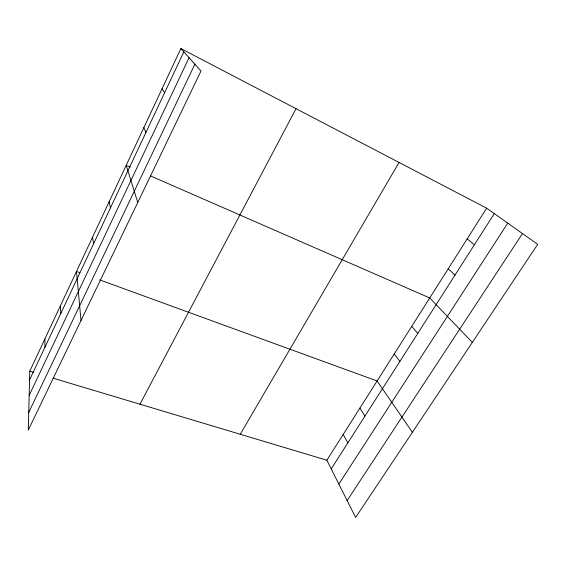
<?xml version="1.0" encoding="UTF-8"?>
<svg xmlns="http://www.w3.org/2000/svg" width="566" height="566" viewBox="0 0 566 566"><rect width="100%" height="100%" fill="white"/><g stroke="black" fill="none" stroke-linecap="round" stroke-linejoin="round"><path stroke-width="0.85" d="M29.779 371.183L28.3 430.082L200.987 71.005L180.879 48.563L29.779 371.183L33.939 372.435M29.559 379.956L183.83 51.853M29.17 395.429L189.065 57.697M28.746 412.437L194.888 64.191M139.958 404.209L296.039 108.679M240.253 434.263L399.037 162.456M326.865 460.229L486.64 208.182L537.7 244.328L355.632 517.437L326.865 460.229L53.084 378.173M331.223 468.896L494.295 213.601M338.85 484.057L507.752 223.131M347.135 500.542L522.482 233.553M79.813 272.649L76.495 271.439L81.002 320.505M99.722 279.908L377.105 380.975L412.395 432.297M130.251 167.062L126.204 165.293L137.757 202.487M150.485 175.906L429.728 297.957L472.327 342.388M180.879 48.563L486.64 208.182M467.162 238.909L474.386 244.774M448.201 268.822L455.007 275.111M411.737 326.341L417.772 333.402M394.198 354.005L399.872 361.419M359.926 408.065L364.921 416.137M162.06 88.742L164.565 92.817M343.187 434.476L347.857 442.853M143.842 127.633L145.936 132.437M109.118 201.779L110.455 207.899M92.555 237.147L93.546 243.861M60.442 305.711L60.795 313.514M44.877 338.942L44.933 347.248"/></g></svg>
